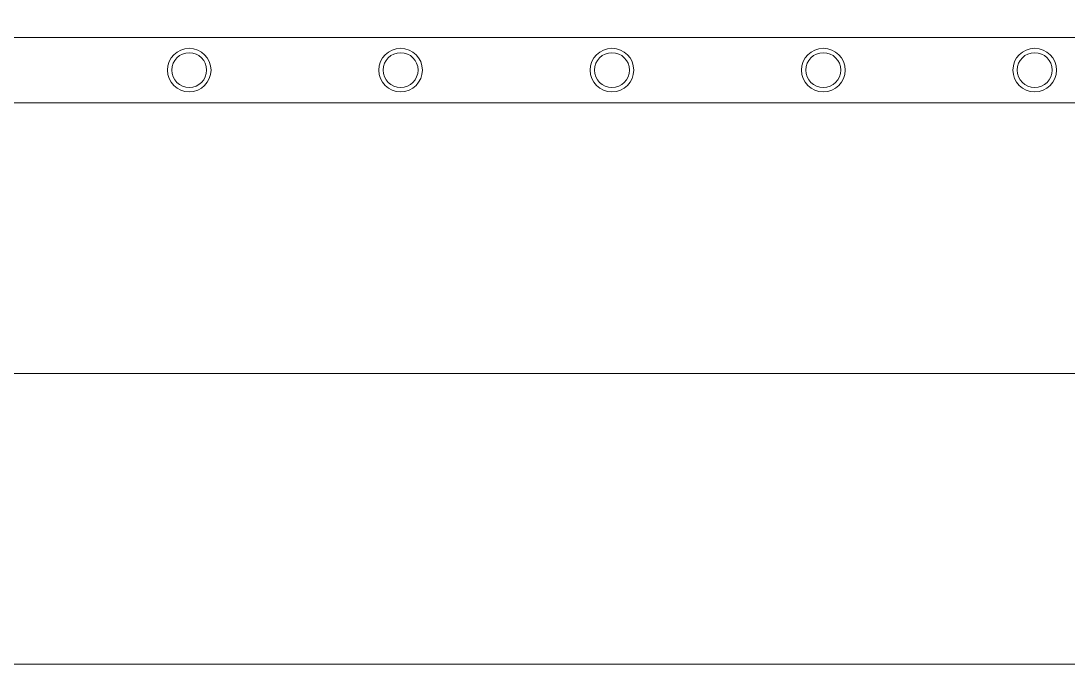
# Model space of a CAD drawing. Header units: millimetres. Extents: x 32626 to 72822, y 60047 to 123188.
# Drawn here: x 33076.7 to 33365, y 64400.5 to 64577.6 of the extents above; entities that cross this region are included whole.
import ezdxf

# ---------------------------------------------------------------- set-up
doc = ezdxf.new("R2010")
doc.units = ezdxf.units.MM
doc.header["$LTSCALE"] = 10
doc.linetypes.add('DASHED', pattern=[0.75, 0.5, -0.25])
for name, color, linetype, lineweight in [('1轮廓实线层', 7, 'Continuous', 18), ('2细线层', 4, 'Continuous', 18), ('图框层', 7, 'Continuous', 18)]:
    doc.layers.add(name, color=color, linetype=linetype, lineweight=lineweight)

msp = doc.modelspace()

# ---------------------------------------------------------------- linework, layer by layer
at = {"layer": '1轮廓实线层'}
for p, q in [((33019.53, 64573.04), (33813.93, 64573.04)), ((33002.43, 64555.04), (33832.83, 64555.04))]:
    msp.add_line(p, q, dxfattribs=at)
at = {"layer": '1轮廓实线层', "linetype": 'DASHED'}
msp.add_lwpolyline([(32826.01, 65519.91), (33949.14, 65519.91), (33949.14, 64480.54), (32826.01, 64480.54)], close=True, dxfattribs=at)
at = {"layer": '1轮廓实线层'}
for centre, radius in [((33123.03, 64564.04), 6), ((33123.03, 64564.04), 4.8), ((33181.23, 64564.04), 6), ((33181.23, 64564.04), 4.8), ((33239.43, 64564.04), 6), ((33239.43, 64564.04), 4.8), ((33297.63, 64564.04), 6), ((33297.63, 64564.04), 4.8), ((33355.83, 64564.04), 6), ((33355.83, 64564.04), 4.8)]:
    msp.add_circle(centre, radius, dxfattribs=at)
at = {"layer": '2细线层'}
msp.add_line((37378.01, 64400.54), (32626.01, 64400.54), dxfattribs=at)
at = {"layer": '图框层'}
msp.add_line((32826.01, 64480.54), (37298.01, 64480.54), dxfattribs=at)

doc.saveas('drawing.dxf')
